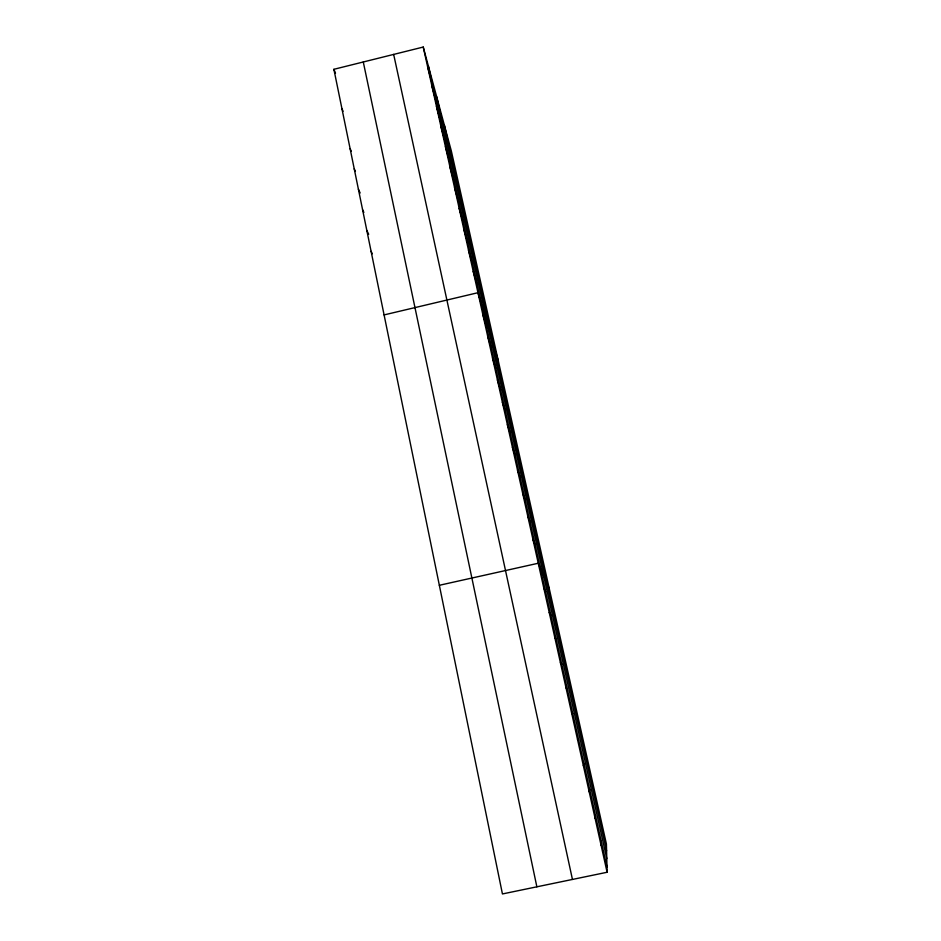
<?xml version="1.0" encoding="UTF-8"?>
<svg xmlns="http://www.w3.org/2000/svg" width="941" height="941" viewBox="0 0 941 941"><rect width="100%" height="100%" fill="white"/><g stroke="black" fill="none" stroke-linecap="round" stroke-linejoin="round"><path stroke-width="1.41" d="M601.087 845.206L601.158 840.901M595.112 818.411L595.371 814.988M589.195 791.852L589.654 789.299M583.338 765.539L583.973 763.845M577.527 739.461L578.339 738.603M333.89 69.305L423.238 47.05L451.315 150.913L606.416 844.018L607.11 872.26L502.435 893.95L333.89 69.305L335.514 73.186M384.081 314.917L477.981 292.698L498.307 360.874M439.341 585.29L538.264 563.247L549.238 588.513M571.763 713.607L572.763 713.584M566.059 687.989L567.235 688.777M560.401 662.605L561.742 664.181M554.79 637.433L556.307 639.798M549.226 612.485L550.92 615.626M371.083 251.329L372.318 253.764M366.825 230.463L368.696 234.274M362.591 209.772L363.861 212.407M543.722 587.76L545.568 591.654M358.403 189.235L360.156 192.999M354.228 168.851L355.416 171.45M350.099 148.643L351.299 151.325M341.936 108.662L343.065 111.297M533.006 539.663L535.17 545.004M527.795 516.268L530.112 522.302M522.62 493.072L525.09 499.8M517.503 470.077L520.114 477.463M512.41 447.257L515.174 455.315M507.375 424.638L510.269 433.342M502.376 402.195L505.411 411.546M497.413 379.941L500.588 389.927M492.496 357.862L495.801 368.472M487.614 335.961L491.061 347.182M482.78 314.247L486.344 326.068M473.217 271.326L477.04 284.323M468.489 250.13L472.441 263.692M463.807 229.098L467.877 243.213M459.149 208.232L463.348 222.899M454.538 187.53L458.855 202.738M449.963 166.98L454.385 182.742M445.422 146.608L449.963 162.887M440.917 126.388L445.564 143.185M436.448 106.321L441.211 123.624M427.614 66.658L432.589 84.961M432.013 86.407L436.883 104.216M444.434 125.424L606.58 850.817M436.648 96.629L606.78 858.604M428.32 65.835L606.98 867.037M423.238 47.05L607.11 872.26M393.667 54.413L572.446 879.435M363.285 61.988L536.864 886.81"/></g></svg>
